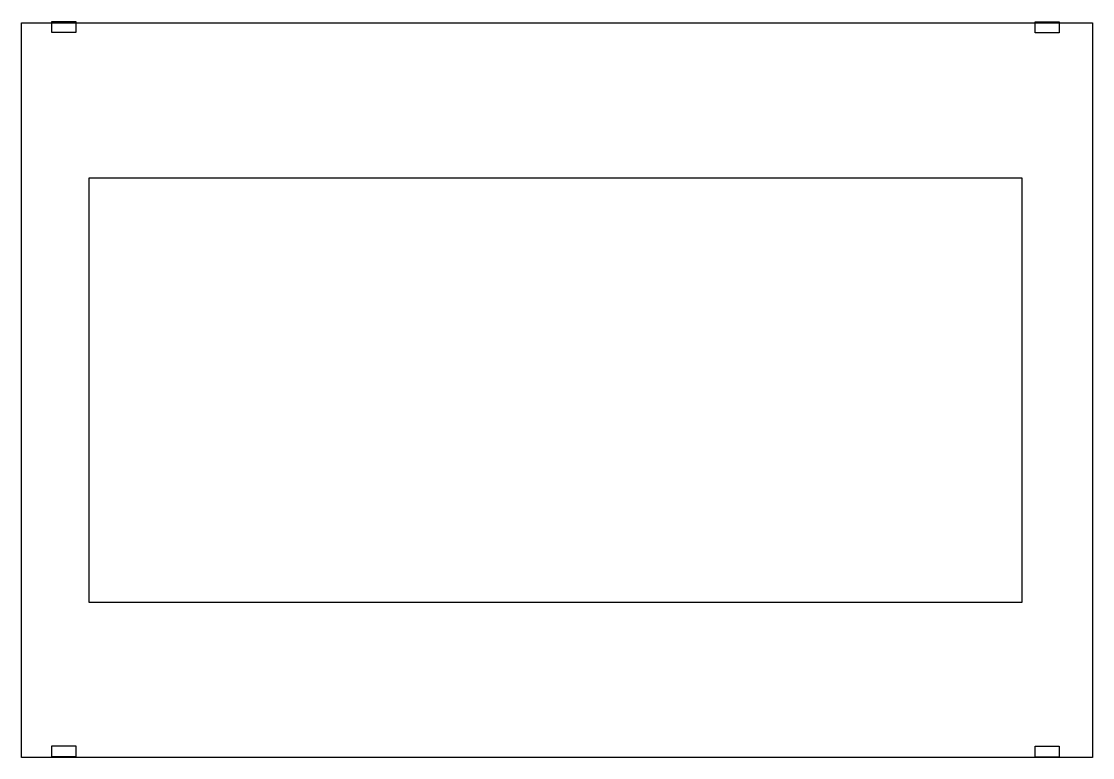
# Model space of a CAD drawing. Extents: x 0 to 251, y 0 to 173.
import ezdxf

# ---------------------------------------------------------------- set-up
doc = ezdxf.new("R2010")
doc.units = 0
doc.layers.add('Layer_1', color=7, linetype='CONTINUOUS')

msp = doc.modelspace()

# ---------------------------------------------------------------- linework, layer by layer
at = {"layer": 'Layer_1', "color": 7}
for points in [[(0.471641, 172.42396), (251.431862, 172.42396), (251.431862, 0.203738), (0.471641, 0.203738), (0.471641, 172.42396)], [(7.61186, 172.718808), (13.194643, 172.718808), (13.194643, 170.136025), (7.61186, 170.136025), (7.61186, 172.718808)], [(238.011778, 172.649974), (243.594561, 172.649974), (243.594561, 170.067191), (238.011778, 170.067191), (238.011778, 172.649974)], [(16.329931, 136.080457), (234.863172, 136.080457), (234.863172, 36.547213), (16.329931, 36.547213), (16.329931, 136.080457)], [(7.61186, 2.942271), (13.194643, 2.942271), (13.194643, 0.359487), (7.61186, 0.359487), (7.61186, 2.942271)], [(238.011778, 2.873493), (243.594561, 2.873493), (243.594561, 0.290709), (238.011778, 0.290709), (238.011778, 2.873493)]]:
    msp.add_lwpolyline(points, close=True, dxfattribs=at)

doc.saveas('drawing.dxf')
